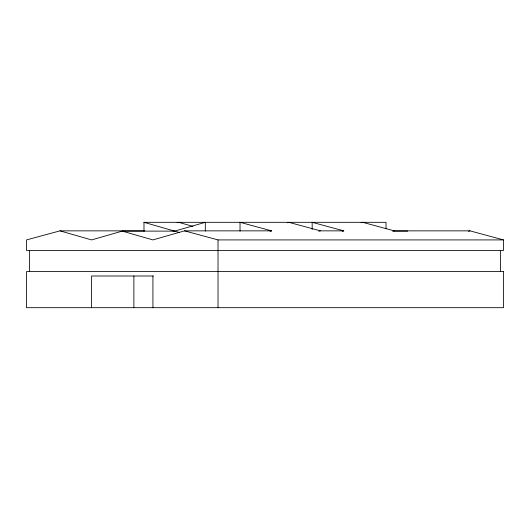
<?xml version="1.0" encoding="UTF-8"?>
<svg xmlns="http://www.w3.org/2000/svg" width="530" height="530" viewBox="0 0 530 530"><rect width="100%" height="100%" fill="white"/><g stroke="black" fill="none" stroke-linecap="round" stroke-linejoin="round"><path stroke-width="0.79" d="M174.648 231.113L122.264 231.113L91.591 239.918L60.009 230.855L26.5 239.918L26.5 250.478L503.5 250.478L503.5 239.918L469.991 230.855L394.247 230.855L362.666 222.315L361.096 222.766M173.078 231.564L205.315 222.315L205.315 231.113M270.035 231.305L271.612 230.855L184.513 230.855L152.931 239.918L122.264 231.113M287.253 222.766L288.823 222.315L320.405 230.855L343.758 230.855L342.175 231.305M318.822 231.305L320.405 230.855M392.67 231.305L394.247 230.855M468.407 231.305L469.991 230.855M177.113 222.739L178.69 222.315L192.847 226.376M143.981 231.113L143.981 222.315L386.019 222.315L386.019 228.715M60.009 230.855L144.63 230.855M393.823 231.113L407.736 231.113M184.513 230.855L218.022 239.918L503.5 239.918M153.508 276.004L91.591 276.004L91.591 307.685M343.758 230.855L312.177 222.315L312.177 229.516M271.612 230.855L240.03 222.315L240.03 231.113M143.981 222.315L179.365 232.471M500.386 250.478L500.386 271.599M218.022 239.918L218.022 307.685M152.931 276.004L152.931 307.685M133.878 276.004L133.878 307.685M29.614 250.478L29.614 271.599M503.5 271.599L26.5 271.599L26.5 307.685L503.5 307.685L503.5 271.599"/></g></svg>
